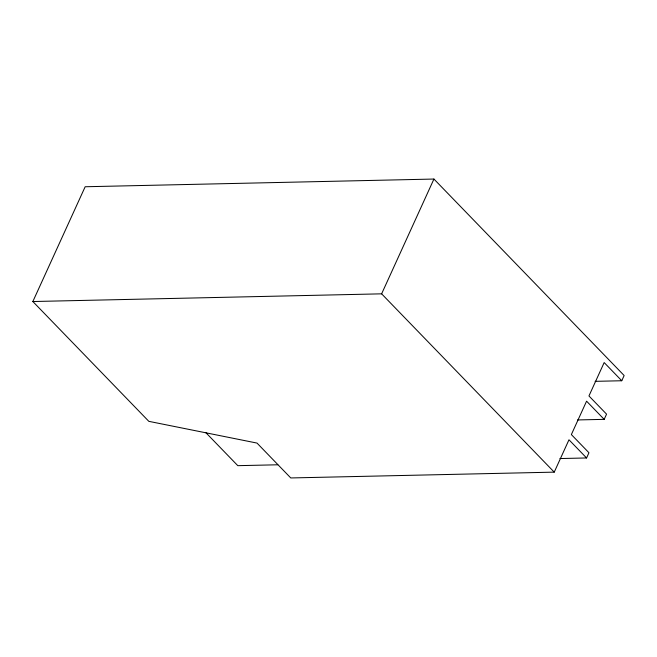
<?xml version="1.0" encoding="UTF-8"?>
<svg xmlns="http://www.w3.org/2000/svg" width="657" height="657" viewBox="0 0 657 657"><rect width="100%" height="100%" fill="white"/><g stroke="black" fill="none" stroke-linecap="round" stroke-linejoin="round"><path stroke-width="0.99" d="M621.768 380.748L604.169 362.565L588.951 395.957L606.559 414.14L604.177 419.355L586.578 401.181L571.36 434.573L588.959 452.747L586.578 457.962L568.978 439.788L554.237 472.137L290.772 477.951L257.01 443.081L148.835 421.342L32.85 301.53L85.164 186.752L433.932 179.049L624.15 375.533L621.768 380.748L595.102 381.339M32.85 301.53L381.627 293.835L433.932 179.049M577.503 419.946L604.177 419.355M277.812 464.786L237.809 465.665L205.69 432.487M559.912 458.553L586.578 457.962M381.627 293.835L554.237 472.137"/></g></svg>
